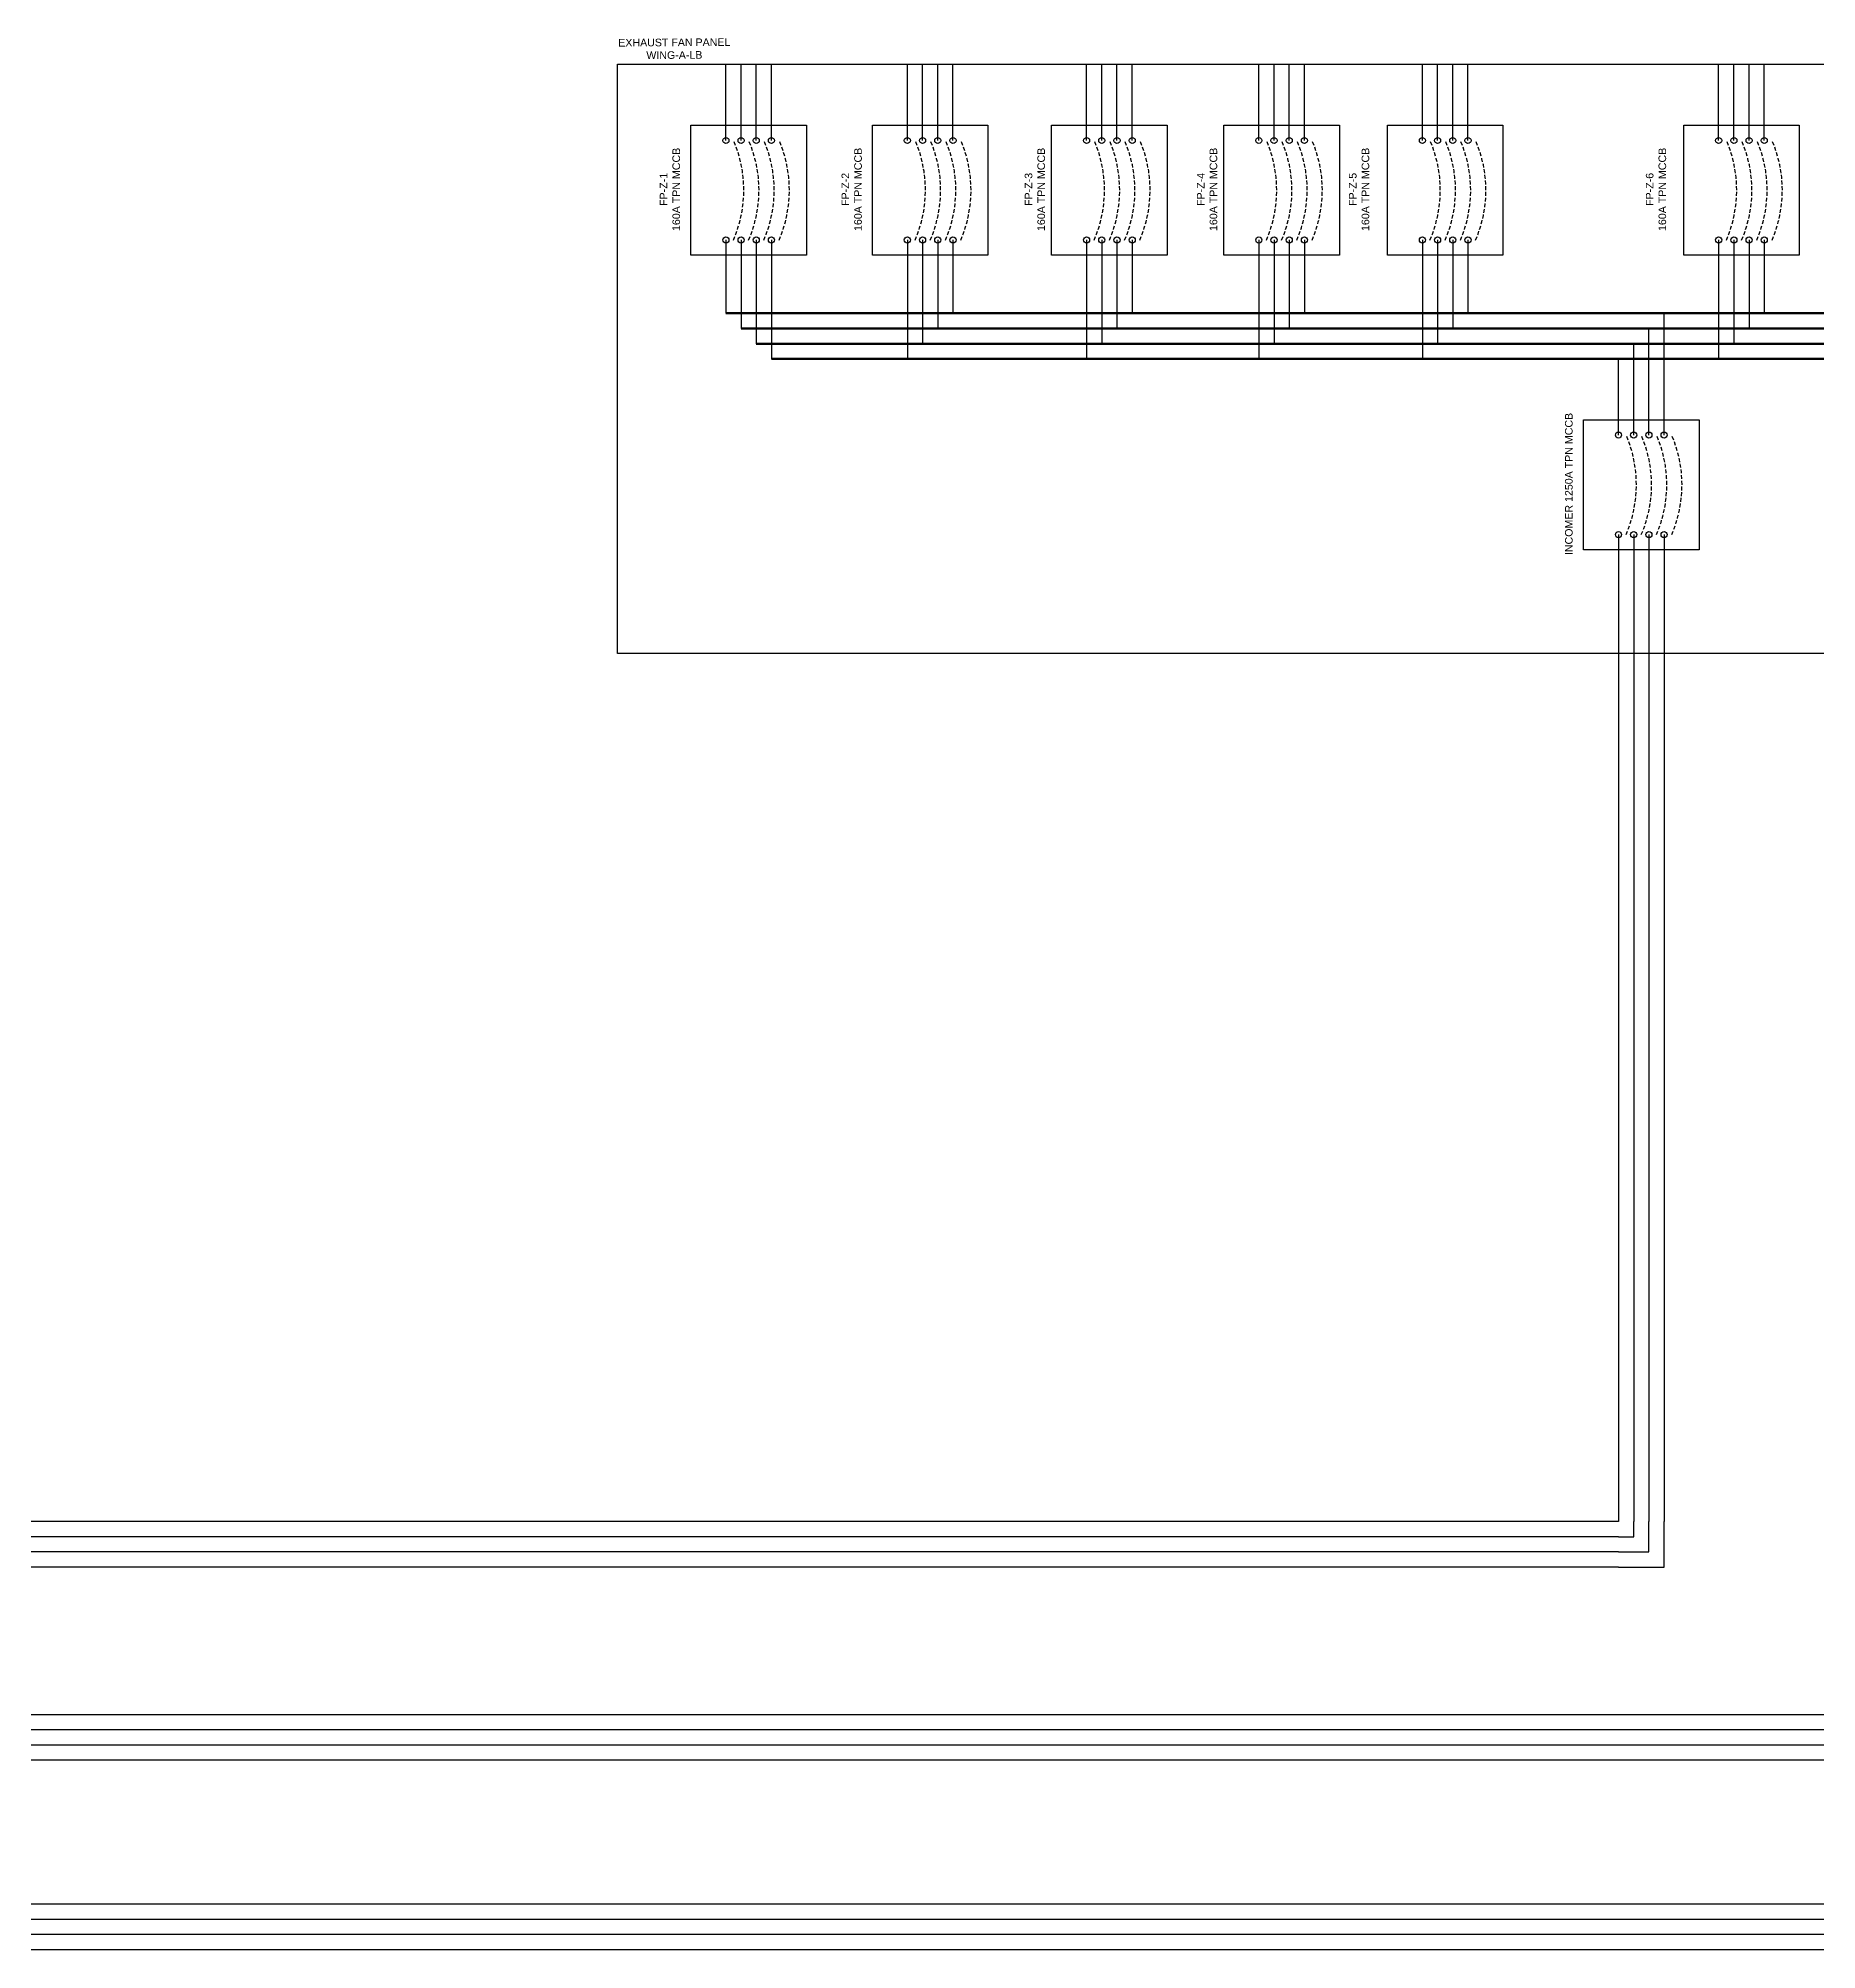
# Model space of a CAD drawing. Header units: inches. Extents: x -137 to 2243, y 16 to 894.
# Drawn here: x 1055.3 to 1172.3, y 759.4 to 885.1 of the extents above; entities that cross this region are included whole.
import ezdxf

# ---------------------------------------------------------------- set-up
doc = ezdxf.new("R2010")
doc.units = ezdxf.units.IN
doc.header["$MEASUREMENT"] = 0
doc.linetypes.add('DASHED2', pattern=[0.375, 0.25, -0.125])
doc.styles.get("Standard").update_dxf_attribs({"font": 'arial.ttf'})

msp = doc.modelspace()

# ---------------------------------------------------------------- linework, layer by layer
for p, q in [((1100.55, 878.35), (1100.55, 883.36)), ((1101.55, 878.35), (1101.55, 883.36)), ((1102.55, 878.35), (1102.55, 883.36)), ((1103.55, 878.35), (1103.55, 883.36)), ((1112.49, 878.35), (1112.49, 883.36)), ((1113.49, 878.35), (1113.49, 883.36)), ((1114.49, 878.35), (1114.49, 883.36)), ((1115.49, 878.35), (1115.49, 883.36)), ((1124.28, 878.35), (1124.28, 883.36)), ((1125.28, 878.35), (1125.28, 883.36)), ((1126.28, 878.35), (1126.28, 883.36)), ((1127.28, 878.35), (1127.28, 883.36)), ((1135.61, 878.35), (1135.61, 883.36)), ((1136.61, 878.35), (1136.61, 883.36)), ((1137.61, 878.35), (1137.61, 883.36)), ((1138.61, 878.35), (1138.61, 883.36)), ((1146.37, 878.35), (1146.37, 883.36)), ((1147.37, 878.35), (1147.37, 883.36)), ((1148.37, 878.35), (1148.37, 883.36)), ((1149.37, 878.35), (1149.37, 883.36)), ((1165.86, 878.35), (1165.86, 883.36)), ((1166.86, 878.35), (1166.86, 883.36)), ((1167.86, 878.35), (1167.86, 883.36)), ((1168.86, 878.35), (1168.86, 883.36)), ((1100.55, 871.81), (1100.55, 866.99)), ((1101.55, 871.81), (1101.55, 865.99)), ((1102.55, 871.81), (1102.55, 864.99)), ((1103.55, 871.81), (1103.55, 863.99)), ((1112.49, 871.81), (1112.49, 863.99)), ((1113.49, 871.81), (1113.49, 864.99)), ((1114.49, 871.81), (1114.49, 865.99)), ((1115.49, 871.81), (1115.49, 866.99)), ((1124.28, 871.81), (1124.28, 863.99)), ((1125.28, 871.81), (1125.28, 864.99)), ((1126.28, 871.81), (1126.28, 865.99)), ((1127.28, 871.81), (1127.28, 866.99)), ((1135.61, 871.81), (1135.61, 863.99)), ((1136.61, 871.81), (1136.61, 864.99)), ((1137.61, 871.81), (1137.61, 865.99)), ((1138.61, 871.81), (1138.61, 866.99)), ((1146.37, 871.81), (1146.37, 863.99)), ((1147.37, 871.81), (1147.37, 864.99)), ((1148.37, 871.81), (1148.37, 865.99)), ((1149.37, 871.81), (1149.37, 866.99)), ((1165.86, 871.81), (1165.86, 863.99)), ((1166.86, 871.81), (1166.86, 864.99)), ((1167.86, 871.81), (1167.86, 865.99)), ((1168.86, 871.81), (1168.86, 866.99)), ((1162.27, 858.98), (1162.27, 866.99)), ((1160.27, 858.98), (1160.27, 864.99)), ((1161.27, 858.98), (1161.27, 865.99)), ((1159.27, 858.98), (1159.27, 863.99)), ((1159.27, 852.44), (1159.27, 844.62)), ((1160.27, 852.44), (1160.27, 844.62)), ((1161.27, 852.44), (1161.27, 844.62)), ((1162.27, 852.44), (1162.27, 844.62)), ((1159.27, 844.62), (1159.27, 787.54)), ((1160.27, 844.62), (1160.27, 787.54)), ((1161.27, 844.62), (1161.27, 787.54)), ((1162.27, 844.62), (1162.27, 787.54)), ((1159.27, 787.54), (928.72, 787.54)), ((1160.27, 786.54), (1160.27, 787.54)), ((1161.27, 785.54), (1161.27, 787.54)), ((1162.27, 784.54), (1162.27, 787.54)), ((1159.27, 786.54), (929.72, 786.54)), ((1159.27, 786.54), (1160.27, 786.54)), ((1159.27, 785.54), (930.72, 785.54)), ((1159.27, 784.54), (931.72, 784.54)), ((1159.27, 785.54), (1161.27, 785.54)), ((1159.27, 784.54), (1162.27, 784.54)), ((1356.05, 774.84), (951.54, 774.84)), ((1356.05, 773.84), (952.54, 773.84)), ((1356.05, 772.84), (953.54, 772.84)), ((1356.05, 771.84), (954.54, 771.84)), ((1510.88, 762.38), (974.35, 762.38)), ((1510.88, 761.38), (975.35, 761.38)), ((1510.88, 760.38), (976.35, 760.38)), ((1510.88, 759.38), (977.35, 759.38))]:
    msp.add_line(p, q)
at = {"color": 240, "lineweight": 211, "true_color": 0xed1f24}
msp.add_line((1100.55, 866.99), (1216.93, 866.99), dxfattribs=at)
at = {"color": 40, "lineweight": 211, "true_color": 0xf8d731}
msp.add_line((1101.55, 865.99), (1215.93, 865.99), dxfattribs=at)
at = {"color": 152, "lineweight": 211, "true_color": 0x2776bb}
msp.add_line((1102.55, 864.99), (1214.93, 864.99), dxfattribs=at)
at = {"color": 18, "lineweight": 211, "true_color": 0x000000}
msp.add_line((1103.55, 863.99), (1213.93, 863.99), dxfattribs=at)
msp.add_lwpolyline([(1093.42, 883.36), (1225.72, 883.36), (1225.72, 844.62), (1093.42, 844.62)], close=True)
at = {"color": 18, "true_color": 0x000000}
for points in [[(1098.25, 879.35), (1105.85, 879.35), (1105.85, 870.81), (1098.25, 870.81)], [(1110.19, 879.35), (1117.79, 879.35), (1117.79, 870.81), (1110.19, 870.81)], [(1121.98, 879.35), (1129.58, 879.35), (1129.58, 870.81), (1121.98, 870.81)], [(1133.31, 879.35), (1140.91, 879.35), (1140.91, 870.81), (1133.31, 870.81)], [(1144.07, 879.35), (1151.67, 879.35), (1151.67, 870.81), (1144.07, 870.81)], [(1163.56, 879.35), (1171.16, 879.35), (1171.16, 870.81), (1163.56, 870.81)], [(1156.96, 859.98), (1164.57, 859.98), (1164.57, 851.44), (1156.96, 851.44)]]:
    msp.add_lwpolyline(points, close=True, dxfattribs=at)
for centre in [(1100.55, 878.35), (1101.55, 878.35), (1102.55, 878.35), (1103.55, 878.35), (1112.49, 878.35), (1113.49, 878.35), (1114.49, 878.35), (1115.49, 878.35), (1124.28, 878.35), (1125.28, 878.35), (1126.28, 878.35), (1127.28, 878.35), (1135.61, 878.35), (1136.61, 878.35), (1137.61, 878.35), (1138.61, 878.35), (1146.37, 878.35), (1147.37, 878.35), (1148.37, 878.35), (1149.37, 878.35), (1165.86, 878.35), (1166.86, 878.35), (1167.86, 878.35), (1168.86, 878.35), (1100.55, 871.81), (1101.55, 871.81), (1102.55, 871.81), (1103.55, 871.81), (1112.49, 871.81), (1113.49, 871.81), (1114.49, 871.81), (1115.49, 871.81), (1124.28, 871.81), (1125.28, 871.81), (1126.28, 871.81), (1127.28, 871.81), (1135.61, 871.81), (1136.61, 871.81), (1137.61, 871.81), (1138.61, 871.81), (1146.37, 871.81), (1147.37, 871.81), (1148.37, 871.81), (1149.37, 871.81), (1165.86, 871.81), (1166.86, 871.81), (1167.86, 871.81), (1168.86, 871.81), (1159.27, 858.98), (1160.27, 858.98), (1161.27, 858.98), (1162.27, 858.98), (1159.27, 852.44), (1159.27, 852.44), (1160.27, 852.44), (1160.27, 852.44), (1161.27, 852.44), (1161.27, 852.44), (1162.27, 852.44), (1162.27, 852.44)]:
    msp.add_circle(centre, 0.201, dxfattribs=at)
at = {"color": 18, "linetype": 'DASHED2', "true_color": 0x000000}
for centre in [(1093.52, 875.08), (1094.52, 875.08), (1095.52, 875.08), (1096.52, 875.08), (1105.47, 875.08), (1106.47, 875.08), (1107.47, 875.08), (1108.47, 875.08), (1117.25, 875.08), (1118.25, 875.08), (1119.25, 875.08), (1120.25, 875.08), (1128.58, 875.08), (1129.58, 875.08), (1130.58, 875.08), (1131.58, 875.08), (1139.34, 875.08), (1140.34, 875.08), (1141.34, 875.08), (1142.34, 875.08), (1158.84, 875.08), (1159.84, 875.08), (1160.84, 875.08), (1161.84, 875.08), (1152.24, 855.71), (1153.24, 855.71), (1154.24, 855.71), (1155.24, 855.71)]:
    msp.add_arc(centre, 8.21, 336.5048, 23.4952, dxfattribs=at)

# ---------------------------------------------------------------- texts
at = {"insert": (1092.41, 883.68), "char_height": 0.5, "attachment_point": 7, "rotation": 0.368}
msp.add_mtext_dynamic_manual_height_columns('\\pxqc;EXHAUST FAN PANEL\\PWING-A-LB', width=9.5085, gutter_width=1, heights=[2.19], dxfattribs=at)
at = {"color": 18, "true_color": 0x000000, "char_height": 0.5, "attachment_point": 9, "rotation": 90}
for s, insert in [('\\pxqc;FP-Z-1\\P160A TPN MCCB', (1097.54, 886.06)), ('\\pxqc;FP-Z-2\\P160A TPN MCCB', (1109.5, 886.06)), ('\\pxqc;FP-Z-3\\P160A TPN MCCB', (1121.55, 886.06)), ('\\pxqc;FP-Z-4\\P160A TPN MCCB', (1132.88, 886.06)), ('\\pxqc;FP-Z-5\\P160A TPN MCCB', (1142.88, 886.06)), ('\\pxqc;FP-Z-6\\P160A TPN MCCB', (1162.41, 886.06)), ('\\pxqc;INCOMER 1250A TPN MCCB', (1156.26, 866.69))]:
    msp.add_mtext_dynamic_manual_height_columns(s, width=21.8484, gutter_width=1, heights=[2.19], dxfattribs=dict(at, insert=insert))

doc.saveas('drawing.dxf')
